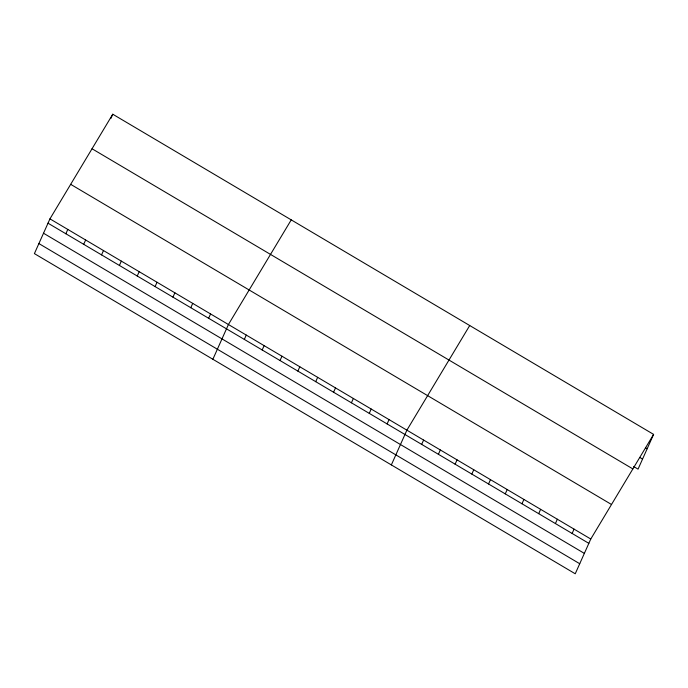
<?xml version="1.0" encoding="UTF-8"?>
<svg xmlns="http://www.w3.org/2000/svg" width="688" height="688" viewBox="0 0 688 688"><rect width="100%" height="100%" fill="white"/><g stroke="black" fill="none" stroke-linecap="round" stroke-linejoin="round"><path stroke-width="1.03" d="M49.949 218.861L34.4 253.614L575.237 573.775L590.777 539.022L653.6 434.386L112.763 114.225L49.949 218.861L590.777 539.022M110.828 118.56L112.763 114.225M65.859 233.757L67.794 229.422M83.704 244.317L85.639 239.992M101.549 254.887L103.484 250.552M119.402 265.448L121.337 261.122M137.247 276.017L139.182 271.683M155.092 286.578L157.027 282.252M172.937 297.147L174.881 292.821M190.791 307.708L192.726 303.382M208.636 318.277L210.571 313.952M212.876 359.265L228.425 324.512L291.239 219.876M244.335 339.408L246.27 335.082M262.18 349.977L264.115 345.643M280.025 360.538L281.96 356.212M297.878 371.107L299.813 366.773M315.723 381.668L317.658 377.342M333.568 392.237L335.503 387.903M351.413 402.798L353.357 398.472M369.267 413.368L371.202 409.033M387.112 423.928L389.047 419.603M391.352 464.916L406.892 430.163L469.715 325.536M421.675 444.388L423.61 440.062M438.394 454.286L440.329 449.961M455.112 464.185L457.047 459.851M471.83 474.075L473.765 469.749M488.54 483.974L490.475 479.648M505.259 493.872L507.194 489.538M521.977 503.762L523.912 499.436M538.695 513.661L540.63 509.335M555.414 523.559L557.349 519.225M572.124 533.458L574.059 529.124M653.6 434.386L638.051 469.139L633.657 466.533M645.413 447.716L647.176 448.757M639.909 457.537L642.549 459.102M92.037 148.754L632.865 468.915M70.675 184.332L611.512 504.493M48.005 223.187L588.842 543.348M43.516 233.232L584.353 553.393M38.889 243.569L579.726 563.73"/></g></svg>
